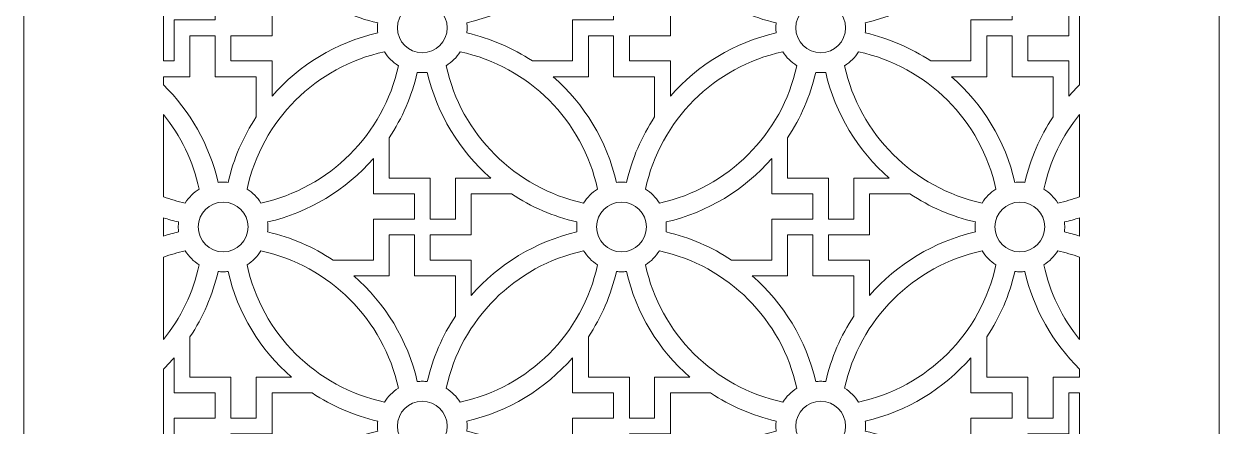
# Model space of a CAD drawing. Header units: centimetres. Extents: x -9.1 to 7, y -12.9 to 14.2.
# Drawn here: x -0.35 to 7.04, y -6.76 to -4.28 of the extents above; entities that cross this region are included whole.
import ezdxf

# ---------------------------------------------------------------- set-up
doc = ezdxf.new("R2010")
doc.units = ezdxf.units.CM
doc.header["$MEASUREMENT"] = 0
doc.layers.add('layer 1', color=7, linetype='Continuous')

msp = doc.modelspace()

# ---------------------------------------------------------------- linework, layer by layer
at = {"layer": 'layer 1', "color": 242, "lineweight": 9}
for points, knots in [([(7.04084, 14.17218), (4.57774, 14.17218), (2.11464, 14.17218), (-0.34845, 14.17218), (-0.34845, 14.17218), (-0.34845, 5.93996), (-0.34845, -2.29226), (-0.34845, -10.52447), (-0.34845, -10.52447), (-0.34844, -10.52447), (-0.34841, -10.52447), (-0.3484, -10.52447), (-0.3484, -10.52447), (-0.3484, -11.32362), (-0.3484, -12.12276), (-0.3484, -12.9219), (-0.3484, -12.9219), (-0.06103, -12.9219), (0.22633, -12.9219), (0.51369, -12.9219), (0.51369, -12.9219), (0.51369, -12.79874), (0.51369, -12.67559), (0.51369, -12.55244), (0.51369, -12.55244), (0.81766, -12.55244), (1.12162, -12.55244), (1.42559, -12.55244), (1.42559, -12.55244), (1.42559, -12.31178), (1.42559, -12.07112), (1.42559, -11.83046), (1.42559, -11.83046), (1.54856, -11.82801), (1.67153, -11.82557), (1.79451, -11.8231), (1.79451, -11.8231), (1.81634, -11.88537), (1.84496, -11.93938), (1.89247, -11.98704), (1.89247, -11.98704), (1.939, -12.03371), (1.98709, -12.06255), (2.04355, -12.07569), (2.04355, -12.07569), (2.11829, -12.09307), (2.19722, -12.0855), (2.25723, -12.03316), (2.25723, -12.03316), (2.31529, -11.9825), (2.34879, -11.90135), (2.36082, -11.82395), (2.36082, -11.82395), (2.39517, -11.82742), (2.4244, -11.82662), (2.45196, -11.82267), (2.45196, -11.82267), (2.58949, -11.80299), (2.65444, -11.71597), (2.66605, -11.58474), (2.66605, -11.58474), (2.6689, -11.5526), (2.66664, -11.52084), (2.65642, -11.4929), (2.65642, -11.4929), (2.65858, -11.49344), (2.66074, -11.49398), (2.6629, -11.49452), (2.6629, -11.49452), (2.71143, -11.5113), (2.75997, -11.52808), (2.80849, -11.54486), (2.80849, -11.54486), (2.83761, -11.84222), (3.06724, -12.07376), (3.34622, -12.07376), (3.34622, -12.07376), (3.6252, -12.07376), (3.85484, -11.84222), (3.88395, -11.54486), (3.88395, -11.54486), (3.93248, -11.52808), (3.98101, -11.5113), (4.02954, -11.49452), (4.02954, -11.49452), (4.0317, -11.49398), (4.03386, -11.49344), (4.03603, -11.4929), (4.03603, -11.4929), (4.02581, -11.52084), (4.02354, -11.5526), (4.0264, -11.58474), (4.0264, -11.58474), (4.038, -11.71597), (4.10296, -11.80299), (4.24048, -11.82267), (4.24048, -11.82267), (4.26804, -11.82662), (4.29727, -11.82742), (4.33162, -11.82395), (4.33162, -11.82395), (4.34365, -11.90135), (4.37715, -11.9825), (4.43522, -12.03316), (4.43522, -12.03316), (4.49523, -12.0855), (4.57414, -12.09307), (4.64889, -12.07569), (4.64889, -12.07569), (4.70537, -12.06255), (4.75344, -12.03371), (4.79996, -11.98704), (4.79996, -11.98704), (4.84749, -11.93938), (4.8761, -11.88537), (4.89794, -11.8231), (4.89794, -11.8231), (5.02091, -11.82557), (5.14388, -11.82801), (5.26686, -11.83046), (5.26686, -11.83046), (5.26686, -12.07112), (5.26686, -12.31178), (5.26686, -12.55244), (5.26686, -12.55244), (5.57082, -12.55244), (5.87478, -12.55244), (6.17876, -12.55244), (6.17876, -12.55244), (6.17876, -12.67559), (6.17876, -12.79874), (6.17876, -12.9219), (6.17876, -12.9219), (6.46612, -12.9219), (6.75348, -12.9219), (7.04084, -12.9219), (7.04084, -12.9219), (7.04084, -12.12276), (7.04084, -11.32362), (7.04084, -10.52447), (7.04084, -10.52447), (7.04084, -2.29226), (7.04084, 5.93996), (7.04084, 14.17218)], [0, 0, 0, 0, 0.027027, 0.027027, 0.027027, 0.027027, 0.0540541, 0.0540541, 0.0540541, 0.0540541, 0.0810811, 0.0810811, 0.0810811, 0.0810811, 0.1081081, 0.1081081, 0.1081081, 0.1081081, 0.1351351, 0.1351351, 0.1351351, 0.1351351, 0.1621622, 0.1621622, 0.1621622, 0.1621622, 0.1891892, 0.1891892, 0.1891892, 0.1891892, 0.2162162, 0.2162162, 0.2162162, 0.2162162, 0.2432432, 0.2432432, 0.2432432, 0.2432432, 0.2702703, 0.2702703, 0.2702703, 0.2702703, 0.2972973, 0.2972973, 0.2972973, 0.2972973, 0.3243243, 0.3243243, 0.3243243, 0.3243243, 0.3513514, 0.3513514, 0.3513514, 0.3513514, 0.3783784, 0.3783784, 0.3783784, 0.3783784, 0.4054054, 0.4054054, 0.4054054, 0.4054054, 0.4324324, 0.4324324, 0.4324324, 0.4324324, 0.4594595, 0.4594595, 0.4594595, 0.4594595, 0.4864865, 0.4864865, 0.4864865, 0.4864865, 0.5135135, 0.5135135, 0.5135135, 0.5135135, 0.5405405, 0.5405405, 0.5405405, 0.5405405, 0.5675676, 0.5675676, 0.5675676, 0.5675676, 0.5945946, 0.5945946, 0.5945946, 0.5945946, 0.6216216, 0.6216216, 0.6216216, 0.6216216, 0.6486486, 0.6486486, 0.6486486, 0.6486486, 0.6756757, 0.6756757, 0.6756757, 0.6756757, 0.7027027, 0.7027027, 0.7027027, 0.7027027, 0.7297297, 0.7297297, 0.7297297, 0.7297297, 0.7567568, 0.7567568, 0.7567568, 0.7567568, 0.7837838, 0.7837838, 0.7837838, 0.7837838, 0.8108108, 0.8108108, 0.8108108, 0.8108108, 0.8378378, 0.8378378, 0.8378378, 0.8378378, 0.8648649, 0.8648649, 0.8648649, 0.8648649, 0.8918919, 0.8918919, 0.8918919, 0.8918919, 0.9189189, 0.9189189, 0.9189189, 0.9189189, 0.9459459, 0.9459459, 0.9459459, 0.9459459, 1, 1, 1, 1]), ([(0.51363, -3.94881), (0.51363, -4.13457), (0.51363, -4.32033), (0.51363, -4.50608), (0.51363, -4.50608), (0.5359, -4.50608), (0.55817, -4.50608), (0.58043, -4.50608), (0.58043, -4.50608), (0.58043, -4.42147), (0.58043, -4.33686), (0.58043, -4.25224), (0.58043, -4.25224), (0.66505, -4.25224), (0.74966, -4.25224), (0.83428, -4.25224), (0.83428, -4.25224), (0.83428, -4.20017), (0.83428, -4.1481), (0.83428, -4.09603), (0.83428, -4.09603), (0.74966, -4.09603), (0.66505, -4.09603), (0.58043, -4.09603), (0.58043, -4.09603), (0.58043, -4.02333), (0.58043, -3.95064), (0.58043, -3.87794), (0.58043, -3.87794), (0.5591, -3.90242), (0.53682, -3.92607), (0.51363, -3.94881)], [0, 0, 0, 0, 0.1111111, 0.1111111, 0.1111111, 0.1111111, 0.2222222, 0.2222222, 0.2222222, 0.2222222, 0.3333333, 0.3333333, 0.3333333, 0.3333333, 0.4444444, 0.4444444, 0.4444444, 0.4444444, 0.5555556, 0.5555556, 0.5555556, 0.5555556, 0.6666667, 0.6666667, 0.6666667, 0.6666667, 0.7777778, 0.7777778, 0.7777778, 0.7777778, 1, 1, 1, 1]), ([(2.39174, -4.30105), (2.39174, -4.29057), (2.39114, -4.28023), (2.39, -4.27006), (2.39, -4.27006), (2.64815, -4.21107), (2.87542, -4.07094), (3.04354, -3.87794), (3.04354, -3.87794), (3.04354, -3.95064), (3.04354, -4.02333), (3.04354, -4.09603), (3.04354, -4.09603), (3.12814, -4.09603), (3.21277, -4.09603), (3.29737, -4.09603), (3.29737, -4.09603), (3.29737, -4.1481), (3.29737, -4.20017), (3.29737, -4.25224), (3.29737, -4.25224), (3.21277, -4.25224), (3.12814, -4.25224), (3.04354, -4.25224), (3.04354, -4.25224), (3.04354, -4.33686), (3.04354, -4.42147), (3.04354, -4.50608), (3.04354, -4.50608), (2.96069, -4.50608), (2.87783, -4.50608), (2.79497, -4.50608), (2.79497, -4.50608), (2.67341, -4.42535), (2.5367, -4.36558), (2.39, -4.33206), (2.39, -4.33206), (2.39114, -4.32188), (2.39174, -4.31153), (2.39174, -4.30105)], [0, 0, 0, 0, 0.0909091, 0.0909091, 0.0909091, 0.0909091, 0.1818182, 0.1818182, 0.1818182, 0.1818182, 0.2727273, 0.2727273, 0.2727273, 0.2727273, 0.3636364, 0.3636364, 0.3636364, 0.3636364, 0.4545455, 0.4545455, 0.4545455, 0.4545455, 0.5454545, 0.5454545, 0.5454545, 0.5454545, 0.6363636, 0.6363636, 0.6363636, 0.6363636, 0.7272727, 0.7272727, 0.7272727, 0.7272727, 0.8181818, 0.8181818, 0.8181818, 0.8181818, 1, 1, 1, 1]), ([(4.85484, -4.30105), (4.85484, -4.29057), (4.85423, -4.28023), (4.85311, -4.27006), (4.85311, -4.27006), (5.11125, -4.21107), (5.33853, -4.07094), (5.50663, -3.87794), (5.50663, -3.87794), (5.50663, -3.95064), (5.50663, -4.02333), (5.50663, -4.09603), (5.50663, -4.09603), (5.59125, -4.09603), (5.67586, -4.09603), (5.76048, -4.09603), (5.76048, -4.09603), (5.76048, -4.1481), (5.76048, -4.20017), (5.76048, -4.25224), (5.76048, -4.25224), (5.67586, -4.25224), (5.59125, -4.25224), (5.50663, -4.25224), (5.50663, -4.25224), (5.50663, -4.33686), (5.50663, -4.42147), (5.50663, -4.50608), (5.50663, -4.50608), (5.42378, -4.50608), (5.34092, -4.50608), (5.25806, -4.50608), (5.25806, -4.50608), (5.1365, -4.42535), (4.9998, -4.36558), (4.85311, -4.33206), (4.85311, -4.33206), (4.85423, -4.32188), (4.85484, -4.31153), (4.85484, -4.30105)], [0, 0, 0, 0, 0.0909091, 0.0909091, 0.0909091, 0.0909091, 0.1818182, 0.1818182, 0.1818182, 0.1818182, 0.2727273, 0.2727273, 0.2727273, 0.2727273, 0.3636364, 0.3636364, 0.3636364, 0.3636364, 0.4545455, 0.4545455, 0.4545455, 0.4545455, 0.5454545, 0.5454545, 0.5454545, 0.5454545, 0.6363636, 0.6363636, 0.6363636, 0.6363636, 0.7272727, 0.7272727, 0.7272727, 0.7272727, 0.8181818, 0.8181818, 0.8181818, 0.8181818, 1, 1, 1, 1]), ([(1.43432, -4.09603), (1.35147, -4.09603), (1.26861, -4.09603), (1.18575, -4.09603), (1.18575, -4.09603), (1.18575, -4.18065), (1.18575, -4.26526), (1.18575, -4.34988), (1.18575, -4.34988), (1.10113, -4.34988), (1.01652, -4.34988), (0.9319, -4.34988), (0.9319, -4.34988), (0.9319, -4.40195), (0.9319, -4.45402), (0.9319, -4.50608), (0.9319, -4.50608), (0.98397, -4.50608), (1.03605, -4.50608), (1.08812, -4.50608), (1.08812, -4.50608), (1.08812, -4.50608), (1.08812, -4.50608), (1.08812, -4.50608), (1.08812, -4.50608), (1.12067, -4.50608), (1.15321, -4.50608), (1.18576, -4.50608), (1.18576, -4.50608), (1.18576, -4.57878), (1.18576, -4.65148), (1.18576, -4.72419), (1.18576, -4.72419), (1.35386, -4.53117), (1.58113, -4.39105), (1.83929, -4.33206), (1.83929, -4.33206), (1.83815, -4.32188), (1.83755, -4.31153), (1.83755, -4.30105), (1.83755, -4.30105), (1.83755, -4.29057), (1.83815, -4.28023), (1.83929, -4.27006), (1.83929, -4.27006), (1.69258, -4.23654), (1.55589, -4.17677), (1.43432, -4.09603)], [0, 0, 0, 0, 0.0769231, 0.0769231, 0.0769231, 0.0769231, 0.1538462, 0.1538462, 0.1538462, 0.1538462, 0.2307692, 0.2307692, 0.2307692, 0.2307692, 0.3076923, 0.3076923, 0.3076923, 0.3076923, 0.3846154, 0.3846154, 0.3846154, 0.3846154, 0.4615385, 0.4615385, 0.4615385, 0.4615385, 0.5384615, 0.5384615, 0.5384615, 0.5384615, 0.6153846, 0.6153846, 0.6153846, 0.6153846, 0.6923077, 0.6923077, 0.6923077, 0.6923077, 0.7692308, 0.7692308, 0.7692308, 0.7692308, 0.8461538, 0.8461538, 0.8461538, 0.8461538, 1, 1, 1, 1]), ([(3.89741, -4.09603), (3.81456, -4.09603), (3.7317, -4.09603), (3.64884, -4.09603), (3.64884, -4.09603), (3.64884, -4.18065), (3.64884, -4.26526), (3.64885, -4.34988), (3.64885, -4.34988), (3.56424, -4.34988), (3.47962, -4.34988), (3.39501, -4.34988), (3.39501, -4.34988), (3.39501, -4.40195), (3.39501, -4.45402), (3.39501, -4.50608), (3.39501, -4.50608), (3.44708, -4.50608), (3.49915, -4.50608), (3.55123, -4.50608), (3.55123, -4.50608), (3.55123, -4.50608), (3.55123, -4.50608), (3.55123, -4.50608), (3.55123, -4.50608), (3.58376, -4.50608), (3.61631, -4.50608), (3.64885, -4.50608), (3.64885, -4.50608), (3.64885, -4.57878), (3.64885, -4.65148), (3.64885, -4.72419), (3.64885, -4.72419), (3.81696, -4.53117), (4.04423, -4.39105), (4.30238, -4.33206), (4.30238, -4.33206), (4.30124, -4.32188), (4.30064, -4.31153), (4.30064, -4.30105), (4.30064, -4.30105), (4.30064, -4.29057), (4.30124, -4.28023), (4.30238, -4.27006), (4.30238, -4.27006), (4.15568, -4.23654), (4.01898, -4.17677), (3.89741, -4.09603)], [0, 0, 0, 0, 0.0769231, 0.0769231, 0.0769231, 0.0769231, 0.1538462, 0.1538462, 0.1538462, 0.1538462, 0.2307692, 0.2307692, 0.2307692, 0.2307692, 0.3076923, 0.3076923, 0.3076923, 0.3076923, 0.3846154, 0.3846154, 0.3846154, 0.3846154, 0.4615385, 0.4615385, 0.4615385, 0.4615385, 0.5384615, 0.5384615, 0.5384615, 0.5384615, 0.6153846, 0.6153846, 0.6153846, 0.6153846, 0.6923077, 0.6923077, 0.6923077, 0.6923077, 0.7692308, 0.7692308, 0.7692308, 0.7692308, 0.8461538, 0.8461538, 0.8461538, 0.8461538, 1, 1, 1, 1]), ([(6.17876, -4.65332), (6.17876, -4.46755), (6.17876, -4.28179), (6.17876, -4.09603), (6.17876, -4.09603), (6.15649, -4.09603), (6.13421, -4.09603), (6.11195, -4.09603), (6.11195, -4.09603), (6.11195, -4.18065), (6.11195, -4.26526), (6.11195, -4.34988), (6.11195, -4.34988), (6.02733, -4.34988), (5.94272, -4.34988), (5.8581, -4.34988), (5.8581, -4.34988), (5.8581, -4.40195), (5.8581, -4.45402), (5.8581, -4.50608), (5.8581, -4.50608), (5.91018, -4.50608), (5.96224, -4.50608), (6.01432, -4.50608), (6.01432, -4.50608), (6.01432, -4.50608), (6.01432, -4.50608), (6.01432, -4.50608), (6.01432, -4.50608), (6.04687, -4.50608), (6.0794, -4.50608), (6.11195, -4.50608), (6.11195, -4.50608), (6.11195, -4.57878), (6.11195, -4.65148), (6.11195, -4.72419), (6.11195, -4.72419), (6.13329, -4.6997), (6.15558, -4.67605), (6.17876, -4.65332)], [0, 0, 0, 0, 0.0909091, 0.0909091, 0.0909091, 0.0909091, 0.1818182, 0.1818182, 0.1818182, 0.1818182, 0.2727273, 0.2727273, 0.2727273, 0.2727273, 0.3636364, 0.3636364, 0.3636364, 0.3636364, 0.4545455, 0.4545455, 0.4545455, 0.4545455, 0.5454545, 0.5454545, 0.5454545, 0.5454545, 0.6363636, 0.6363636, 0.6363636, 0.6363636, 0.7272727, 0.7272727, 0.7272727, 0.7272727, 0.8181818, 0.8181818, 0.8181818, 0.8181818, 1, 1, 1, 1]), ([(1.9607, -4.30105), (1.9607, -4.21605), (2.02964, -4.14711), (2.11464, -4.14711), (2.11464, -4.14711), (2.19965, -4.14711), (2.2686, -4.21605), (2.2686, -4.30105), (2.2686, -4.30105), (2.2686, -4.38606), (2.19965, -4.45501), (2.11464, -4.45501), (2.11464, -4.45501), (2.02964, -4.45501), (1.9607, -4.38606), (1.9607, -4.30105)], [0, 0, 0, 0, 0.2, 0.2, 0.2, 0.2, 0.4, 0.4, 0.4, 0.4, 0.6, 0.6, 0.6, 0.6, 1, 1, 1, 1]), ([(4.4238, -4.30105), (4.4238, -4.21605), (4.49273, -4.14711), (4.57774, -4.14711), (4.57774, -4.14711), (4.66274, -4.14711), (4.73169, -4.21605), (4.73169, -4.30105), (4.73169, -4.30105), (4.73169, -4.38606), (4.66274, -4.45501), (4.57774, -4.45501), (4.57774, -4.45501), (4.49273, -4.45501), (4.4238, -4.38606), (4.4238, -4.30105)], [0, 0, 0, 0, 0.2, 0.2, 0.2, 0.2, 0.4, 0.4, 0.4, 0.4, 0.6, 0.6, 0.6, 0.6, 1, 1, 1, 1]), ([(0.51363, -4.60372), (0.51363, -4.62025), (0.51363, -4.63678), (0.51363, -4.65331), (0.51363, -4.65331), (0.67891, -4.81538), (0.7987, -5.02367), (0.85208, -5.25725), (0.85208, -5.25725), (0.86225, -5.25611), (0.87261, -5.25551), (0.88309, -5.25551), (0.88309, -5.25551), (0.89358, -5.25551), (0.90393, -5.25611), (0.91411, -5.25725), (0.91411, -5.25725), (0.94763, -5.11055), (1.00739, -4.97386), (1.08812, -4.8523), (1.08812, -4.8523), (1.08812, -4.76943), (1.08812, -4.68657), (1.08812, -4.60371), (1.08812, -4.60371), (1.00351, -4.60371), (0.91889, -4.60371), (0.83428, -4.60371), (0.83428, -4.60371), (0.83428, -4.5191), (0.83428, -4.43449), (0.83428, -4.34988), (0.83428, -4.34988), (0.78221, -4.34988), (0.73014, -4.34988), (0.67807, -4.34988), (0.67807, -4.34988), (0.67807, -4.43449), (0.67807, -4.5191), (0.67807, -4.60372), (0.67807, -4.60372), (0.62326, -4.60372), (0.56844, -4.60372), (0.51363, -4.60372)], [0, 0, 0, 0, 0.0833333, 0.0833333, 0.0833333, 0.0833333, 0.1666667, 0.1666667, 0.1666667, 0.1666667, 0.25, 0.25, 0.25, 0.25, 0.3333333, 0.3333333, 0.3333333, 0.3333333, 0.4166667, 0.4166667, 0.4166667, 0.4166667, 0.5, 0.5, 0.5, 0.5, 0.5833333, 0.5833333, 0.5833333, 0.5833333, 0.6666667, 0.6666667, 0.6666667, 0.6666667, 0.75, 0.75, 0.75, 0.75, 0.8333333, 0.8333333, 0.8333333, 0.8333333, 1, 1, 1, 1]), ([(3.55123, -4.8523), (3.55123, -4.76943), (3.55123, -4.68657), (3.55123, -4.60371), (3.55123, -4.60371), (3.4666, -4.60371), (3.382, -4.60371), (3.29737, -4.60371), (3.29737, -4.60371), (3.29737, -4.5191), (3.29737, -4.43449), (3.29737, -4.34988), (3.29737, -4.34988), (3.2453, -4.34988), (3.19325, -4.34988), (3.14117, -4.34988), (3.14117, -4.34988), (3.14117, -4.43449), (3.14117, -4.5191), (3.14117, -4.60372), (3.14117, -4.60372), (3.06847, -4.60372), (2.99577, -4.60372), (2.92307, -4.60372), (2.92307, -4.60372), (3.11607, -4.77183), (3.25618, -4.9991), (3.31518, -5.25725), (3.31518, -5.25725), (3.32536, -5.25611), (3.3357, -5.25551), (3.3462, -5.25551), (3.3462, -5.25551), (3.35668, -5.25551), (3.36702, -5.25611), (3.37722, -5.25725), (3.37722, -5.25725), (3.41074, -5.11055), (3.4705, -4.97386), (3.55123, -4.8523)], [0, 0, 0, 0, 0.0909091, 0.0909091, 0.0909091, 0.0909091, 0.1818182, 0.1818182, 0.1818182, 0.1818182, 0.2727273, 0.2727273, 0.2727273, 0.2727273, 0.3636364, 0.3636364, 0.3636364, 0.3636364, 0.4545455, 0.4545455, 0.4545455, 0.4545455, 0.5454545, 0.5454545, 0.5454545, 0.5454545, 0.6363636, 0.6363636, 0.6363636, 0.6363636, 0.7272727, 0.7272727, 0.7272727, 0.7272727, 0.8181818, 0.8181818, 0.8181818, 0.8181818, 1, 1, 1, 1]), ([(6.01432, -4.8523), (6.01432, -4.76943), (6.01432, -4.68657), (6.01432, -4.60371), (6.01432, -4.60371), (5.92971, -4.60371), (5.84509, -4.60371), (5.76048, -4.60371), (5.76048, -4.60371), (5.76048, -4.5191), (5.76048, -4.43449), (5.76048, -4.34988), (5.76048, -4.34988), (5.70841, -4.34988), (5.65634, -4.34988), (5.60426, -4.34988), (5.60426, -4.34988), (5.60426, -4.43449), (5.60426, -4.5191), (5.60426, -4.60372), (5.60426, -4.60372), (5.53158, -4.60372), (5.45887, -4.60372), (5.38617, -4.60372), (5.38617, -4.60372), (5.57916, -4.77183), (5.71928, -4.9991), (5.77827, -5.25725), (5.77827, -5.25725), (5.78847, -5.25611), (5.7988, -5.25551), (5.80929, -5.25551), (5.80929, -5.25551), (5.81977, -5.25551), (5.83013, -5.25611), (5.84031, -5.25725), (5.84031, -5.25725), (5.87383, -5.11055), (5.93359, -4.97386), (6.01432, -4.8523)], [0, 0, 0, 0, 0.0909091, 0.0909091, 0.0909091, 0.0909091, 0.1818182, 0.1818182, 0.1818182, 0.1818182, 0.2727273, 0.2727273, 0.2727273, 0.2727273, 0.3636364, 0.3636364, 0.3636364, 0.3636364, 0.4545455, 0.4545455, 0.4545455, 0.4545455, 0.5454545, 0.5454545, 0.5454545, 0.5454545, 0.6363636, 0.6363636, 0.6363636, 0.6363636, 0.7272727, 0.7272727, 0.7272727, 0.7272727, 0.8181818, 0.8181818, 0.8181818, 0.8181818, 1, 1, 1, 1]), ([(1.88043, -4.44916), (1.90241, -4.48383), (1.93188, -4.51331), (1.96656, -4.53529), (1.96656, -4.53529), (1.87529, -4.95933), (1.54136, -5.29324), (1.11731, -5.3845), (1.11731, -5.3845), (1.09533, -5.34984), (1.06588, -5.32037), (1.03121, -5.2984), (1.03121, -5.2984), (1.12247, -4.87435), (1.45638, -4.54043), (1.88043, -4.44916)], [0, 0, 0, 0, 0.2, 0.2, 0.2, 0.2, 0.4, 0.4, 0.4, 0.4, 0.6, 0.6, 0.6, 0.6, 1, 1, 1, 1]), ([(2.34885, -4.44916), (2.32688, -4.48383), (2.29741, -4.51331), (2.26272, -4.53529), (2.26272, -4.53529), (2.354, -4.95933), (2.68792, -5.29324), (3.11198, -5.3845), (3.11198, -5.3845), (3.13395, -5.34984), (3.16341, -5.32037), (3.19808, -5.2984), (3.19808, -5.2984), (3.10682, -4.87435), (2.7729, -4.54043), (2.34885, -4.44916)], [0, 0, 0, 0, 0.2, 0.2, 0.2, 0.2, 0.4, 0.4, 0.4, 0.4, 0.6, 0.6, 0.6, 0.6, 1, 1, 1, 1]), ([(4.34353, -4.44916), (4.36551, -4.48383), (4.39497, -4.51331), (4.42966, -4.53529), (4.42966, -4.53529), (4.33838, -4.95933), (4.00447, -5.29324), (3.58041, -5.3845), (3.58041, -5.3845), (3.55843, -5.34984), (3.52898, -5.32037), (3.4943, -5.2984), (3.4943, -5.2984), (3.58558, -4.87435), (3.91948, -4.54043), (4.34353, -4.44916)], [0, 0, 0, 0, 0.2, 0.2, 0.2, 0.2, 0.4, 0.4, 0.4, 0.4, 0.6, 0.6, 0.6, 0.6, 1, 1, 1, 1]), ([(4.81196, -4.44916), (4.78998, -4.48383), (4.76052, -4.51331), (4.72583, -4.53529), (4.72583, -4.53529), (4.81711, -4.95933), (5.15102, -5.29324), (5.57508, -5.3845), (5.57508, -5.3845), (5.59705, -5.34984), (5.62651, -5.32037), (5.66119, -5.2984), (5.66119, -5.2984), (5.56991, -4.87435), (5.236, -4.54043), (4.81196, -4.44916)], [0, 0, 0, 0, 0.2, 0.2, 0.2, 0.2, 0.4, 0.4, 0.4, 0.4, 0.6, 0.6, 0.6, 0.6, 1, 1, 1, 1]), ([(2.11464, -4.57815), (2.10416, -4.57815), (2.09383, -4.57755), (2.08365, -4.57642), (2.08365, -4.57642), (2.05013, -4.72313), (1.99036, -4.85983), (1.90961, -4.9814), (1.90961, -4.9814), (1.90961, -5.06425), (1.90961, -5.1471), (1.90961, -5.22996), (1.90961, -5.22996), (1.99423, -5.22996), (2.07884, -5.22995), (2.16346, -5.22995), (2.16346, -5.22995), (2.16346, -5.31456), (2.16346, -5.39918), (2.16346, -5.48379), (2.16346, -5.48379), (2.21553, -5.48379), (2.26761, -5.48379), (2.31966, -5.48379), (2.31966, -5.48379), (2.31966, -5.43173), (2.31966, -5.37966), (2.31966, -5.32758), (2.31966, -5.32758), (2.31966, -5.32758), (2.31966, -5.32758), (2.31966, -5.32758), (2.31966, -5.32758), (2.31966, -5.29504), (2.31966, -5.2625), (2.31966, -5.22995), (2.31966, -5.22995), (2.39236, -5.22995), (2.46506, -5.22995), (2.53775, -5.22995), (2.53775, -5.22995), (2.34475, -5.06183), (2.20463, -4.83456), (2.14564, -4.57642), (2.14564, -4.57642), (2.13546, -4.57755), (2.12511, -4.57815), (2.11464, -4.57815)], [0, 0, 0, 0, 0.0769231, 0.0769231, 0.0769231, 0.0769231, 0.1538462, 0.1538462, 0.1538462, 0.1538462, 0.2307692, 0.2307692, 0.2307692, 0.2307692, 0.3076923, 0.3076923, 0.3076923, 0.3076923, 0.3846154, 0.3846154, 0.3846154, 0.3846154, 0.4615385, 0.4615385, 0.4615385, 0.4615385, 0.5384615, 0.5384615, 0.5384615, 0.5384615, 0.6153846, 0.6153846, 0.6153846, 0.6153846, 0.6923077, 0.6923077, 0.6923077, 0.6923077, 0.7692308, 0.7692308, 0.7692308, 0.7692308, 0.8461538, 0.8461538, 0.8461538, 0.8461538, 1, 1, 1, 1]), ([(4.57774, -4.57815), (4.58822, -4.57815), (4.59855, -4.57755), (4.60873, -4.57642), (4.60873, -4.57642), (4.66772, -4.83456), (4.80784, -5.06183), (5.00085, -5.22995), (5.00085, -5.22995), (4.92816, -5.22995), (4.85546, -5.22995), (4.78277, -5.22995), (4.78277, -5.22995), (4.78277, -5.2625), (4.78277, -5.29504), (4.78277, -5.32758), (4.78277, -5.32758), (4.78277, -5.32758), (4.78277, -5.32758), (4.78277, -5.32758), (4.78277, -5.32758), (4.78277, -5.37966), (4.78277, -5.43173), (4.78277, -5.48379), (4.78277, -5.48379), (4.7307, -5.48379), (4.67863, -5.48379), (4.62655, -5.48379), (4.62655, -5.48379), (4.62655, -5.39918), (4.62655, -5.31456), (4.62655, -5.22995), (4.62655, -5.22995), (4.54195, -5.22995), (4.45733, -5.22996), (4.37272, -5.22996), (4.37272, -5.22996), (4.37272, -5.1471), (4.37272, -5.06425), (4.37272, -4.9814), (4.37272, -4.9814), (4.45346, -4.85983), (4.51322, -4.72313), (4.54676, -4.57642), (4.54676, -4.57642), (4.55692, -4.57755), (4.56726, -4.57815), (4.57774, -4.57815)], [0, 0, 0, 0, 0.0769231, 0.0769231, 0.0769231, 0.0769231, 0.1538462, 0.1538462, 0.1538462, 0.1538462, 0.2307692, 0.2307692, 0.2307692, 0.2307692, 0.3076923, 0.3076923, 0.3076923, 0.3076923, 0.3846154, 0.3846154, 0.3846154, 0.3846154, 0.4615385, 0.4615385, 0.4615385, 0.4615385, 0.5384615, 0.5384615, 0.5384615, 0.5384615, 0.6153846, 0.6153846, 0.6153846, 0.6153846, 0.6923077, 0.6923077, 0.6923077, 0.6923077, 0.7692308, 0.7692308, 0.7692308, 0.7692308, 0.8461538, 0.8461538, 0.8461538, 0.8461538, 1, 1, 1, 1]), ([(0.51363, -4.83618), (0.51363, -5.00618), (0.51363, -5.17619), (0.51363, -5.3462), (0.51363, -5.3462), (0.5575, -5.36172), (0.60266, -5.37456), (0.64888, -5.3845), (0.64888, -5.3845), (0.67085, -5.34984), (0.70031, -5.32037), (0.73499, -5.2984), (0.73499, -5.2984), (0.69788, -5.12601), (0.62068, -4.96853), (0.51363, -4.83618)], [0, 0, 0, 0, 0.2, 0.2, 0.2, 0.2, 0.4, 0.4, 0.4, 0.4, 0.6, 0.6, 0.6, 0.6, 1, 1, 1, 1]), ([(6.17876, -5.3462), (6.17876, -5.1762), (6.17876, -5.00618), (6.17876, -4.83618), (6.17876, -4.83618), (6.0717, -4.96853), (5.9945, -5.12603), (5.95739, -5.2984), (5.95739, -5.2984), (5.99207, -5.32037), (6.02153, -5.34984), (6.04351, -5.3845), (6.04351, -5.3845), (6.08972, -5.37456), (6.13488, -5.36172), (6.17876, -5.3462)], [0, 0, 0, 0, 0.2, 0.2, 0.2, 0.2, 0.4, 0.4, 0.4, 0.4, 0.6, 0.6, 0.6, 0.6, 1, 1, 1, 1]), ([(1.81199, -5.10951), (1.81199, -5.1822), (1.81199, -5.25489), (1.81199, -5.32758), (1.81199, -5.32758), (1.8966, -5.32758), (1.98122, -5.32758), (2.06583, -5.32758), (2.06583, -5.32758), (2.06583, -5.37966), (2.06583, -5.43173), (2.06583, -5.48379), (2.06583, -5.48379), (1.98122, -5.48379), (1.8966, -5.48379), (1.81199, -5.48379), (1.81199, -5.48379), (1.81199, -5.56841), (1.81199, -5.65302), (1.81199, -5.73764), (1.81199, -5.73764), (1.72914, -5.73764), (1.64629, -5.73764), (1.56344, -5.73764), (1.56344, -5.73764), (1.44187, -5.65689), (1.30516, -5.59714), (1.15846, -5.56361), (1.15846, -5.56361), (1.15959, -5.55343), (1.16019, -5.54309), (1.16019, -5.53261), (1.16019, -5.53261), (1.16019, -5.52213), (1.15959, -5.51178), (1.15846, -5.5016), (1.15846, -5.5016), (1.4166, -5.44261), (1.64387, -5.30251), (1.81199, -5.10951)], [0, 0, 0, 0, 0.0909091, 0.0909091, 0.0909091, 0.0909091, 0.1818182, 0.1818182, 0.1818182, 0.1818182, 0.2727273, 0.2727273, 0.2727273, 0.2727273, 0.3636364, 0.3636364, 0.3636364, 0.3636364, 0.4545455, 0.4545455, 0.4545455, 0.4545455, 0.5454545, 0.5454545, 0.5454545, 0.5454545, 0.6363636, 0.6363636, 0.6363636, 0.6363636, 0.7272727, 0.7272727, 0.7272727, 0.7272727, 0.8181818, 0.8181818, 0.8181818, 0.8181818, 1, 1, 1, 1]), ([(4.02653, -5.73764), (4.10938, -5.73764), (4.19223, -5.73764), (4.27508, -5.73764), (4.27508, -5.73764), (4.27508, -5.65302), (4.27508, -5.56841), (4.27508, -5.48379), (4.27508, -5.48379), (4.3597, -5.48379), (4.44431, -5.48379), (4.52892, -5.48379), (4.52892, -5.48379), (4.52892, -5.43173), (4.52892, -5.37966), (4.52892, -5.32758), (4.52892, -5.32758), (4.44431, -5.32758), (4.3597, -5.32758), (4.27508, -5.32758), (4.27508, -5.32758), (4.27508, -5.25489), (4.27508, -5.1822), (4.27508, -5.10951), (4.27508, -5.10951), (4.10698, -5.30251), (3.87971, -5.44261), (3.62155, -5.5016), (3.62155, -5.5016), (3.62269, -5.51178), (3.6233, -5.52213), (3.6233, -5.53261), (3.6233, -5.53261), (3.6233, -5.54309), (3.62269, -5.55343), (3.62155, -5.56361), (3.62155, -5.56361), (3.76826, -5.59714), (3.90496, -5.65689), (4.02653, -5.73764)], [0, 0, 0, 0, 0.0909091, 0.0909091, 0.0909091, 0.0909091, 0.1818182, 0.1818182, 0.1818182, 0.1818182, 0.2727273, 0.2727273, 0.2727273, 0.2727273, 0.3636364, 0.3636364, 0.3636364, 0.3636364, 0.4545455, 0.4545455, 0.4545455, 0.4545455, 0.5454545, 0.5454545, 0.5454545, 0.5454545, 0.6363636, 0.6363636, 0.6363636, 0.6363636, 0.7272727, 0.7272727, 0.7272727, 0.7272727, 0.8181818, 0.8181818, 0.8181818, 0.8181818, 1, 1, 1, 1]), ([(0.88309, -5.37867), (0.96811, -5.37867), (1.03703, -5.4476), (1.03703, -5.53261), (1.03703, -5.53261), (1.03703, -5.61761), (0.96811, -5.68655), (0.88309, -5.68655), (0.88309, -5.68655), (0.79809, -5.68655), (0.72915, -5.61761), (0.72915, -5.53261), (0.72915, -5.53261), (0.72915, -5.4476), (0.79809, -5.37867), (0.88309, -5.37867)], [0, 0, 0, 0, 0.2, 0.2, 0.2, 0.2, 0.4, 0.4, 0.4, 0.4, 0.6, 0.6, 0.6, 0.6, 1, 1, 1, 1]), ([(2.4173, -5.95571), (2.4173, -5.88301), (2.4173, -5.81032), (2.4173, -5.73763), (2.4173, -5.73763), (2.38477, -5.73763), (2.35221, -5.73763), (2.31966, -5.73763), (2.31966, -5.73763), (2.31966, -5.73763), (2.31966, -5.73763), (2.31966, -5.73764), (2.31966, -5.73764), (2.26761, -5.73764), (2.21553, -5.73764), (2.16346, -5.73763), (2.16346, -5.73763), (2.16346, -5.68556), (2.16346, -5.6335), (2.16346, -5.58143), (2.16346, -5.58143), (2.24807, -5.58143), (2.33269, -5.58143), (2.4173, -5.58143), (2.4173, -5.58143), (2.4173, -5.4968), (2.4173, -5.4122), (2.4173, -5.32758), (2.4173, -5.32758), (2.50015, -5.32758), (2.58301, -5.32758), (2.66586, -5.32758), (2.66586, -5.32758), (2.78743, -5.40832), (2.92412, -5.46808), (3.07083, -5.5016), (3.07083, -5.5016), (3.0697, -5.51178), (3.0691, -5.52213), (3.0691, -5.53261), (3.0691, -5.53261), (3.0691, -5.54309), (3.0697, -5.55343), (3.07083, -5.56361), (3.07083, -5.56361), (2.81269, -5.62261), (2.58542, -5.76272), (2.4173, -5.95571)], [0, 0, 0, 0, 0.0769231, 0.0769231, 0.0769231, 0.0769231, 0.1538462, 0.1538462, 0.1538462, 0.1538462, 0.2307692, 0.2307692, 0.2307692, 0.2307692, 0.3076923, 0.3076923, 0.3076923, 0.3076923, 0.3846154, 0.3846154, 0.3846154, 0.3846154, 0.4615385, 0.4615385, 0.4615385, 0.4615385, 0.5384615, 0.5384615, 0.5384615, 0.5384615, 0.6153846, 0.6153846, 0.6153846, 0.6153846, 0.6923077, 0.6923077, 0.6923077, 0.6923077, 0.7692308, 0.7692308, 0.7692308, 0.7692308, 0.8461538, 0.8461538, 0.8461538, 0.8461538, 1, 1, 1, 1]), ([(3.3462, -5.37867), (3.26118, -5.37867), (3.19226, -5.4476), (3.19226, -5.53261), (3.19226, -5.53261), (3.19226, -5.61761), (3.26118, -5.68655), (3.3462, -5.68655), (3.3462, -5.68655), (3.4312, -5.68655), (3.50014, -5.61761), (3.50014, -5.53261), (3.50014, -5.53261), (3.50014, -5.4476), (3.4312, -5.37867), (3.3462, -5.37867)], [0, 0, 0, 0, 0.2, 0.2, 0.2, 0.2, 0.4, 0.4, 0.4, 0.4, 0.6, 0.6, 0.6, 0.6, 1, 1, 1, 1]), ([(5.12895, -5.32758), (5.0461, -5.32758), (4.96324, -5.32758), (4.88039, -5.32758), (4.88039, -5.32758), (4.88039, -5.4122), (4.88039, -5.4968), (4.88039, -5.58143), (4.88039, -5.58143), (4.79578, -5.58143), (4.71116, -5.58143), (4.62655, -5.58143), (4.62655, -5.58143), (4.62655, -5.6335), (4.62655, -5.68556), (4.62655, -5.73763), (4.62655, -5.73763), (4.67863, -5.73764), (4.7307, -5.73764), (4.78277, -5.73764), (4.78277, -5.73764), (4.78277, -5.73763), (4.78277, -5.73763), (4.78277, -5.73763), (4.78277, -5.73763), (4.81531, -5.73763), (4.84786, -5.73763), (4.88041, -5.73763), (4.88041, -5.73763), (4.88041, -5.81032), (4.88041, -5.88301), (4.88041, -5.95571), (4.88041, -5.95571), (5.04851, -5.76272), (5.27578, -5.62261), (5.53393, -5.56361), (5.53393, -5.56361), (5.53279, -5.55343), (5.53219, -5.54309), (5.53219, -5.53261), (5.53219, -5.53261), (5.53219, -5.52213), (5.53279, -5.51178), (5.53393, -5.5016), (5.53393, -5.5016), (5.38723, -5.46808), (5.25052, -5.40832), (5.12895, -5.32758)], [0, 0, 0, 0, 0.0769231, 0.0769231, 0.0769231, 0.0769231, 0.1538462, 0.1538462, 0.1538462, 0.1538462, 0.2307692, 0.2307692, 0.2307692, 0.2307692, 0.3076923, 0.3076923, 0.3076923, 0.3076923, 0.3846154, 0.3846154, 0.3846154, 0.3846154, 0.4615385, 0.4615385, 0.4615385, 0.4615385, 0.5384615, 0.5384615, 0.5384615, 0.5384615, 0.6153846, 0.6153846, 0.6153846, 0.6153846, 0.6923077, 0.6923077, 0.6923077, 0.6923077, 0.7692308, 0.7692308, 0.7692308, 0.7692308, 0.8461538, 0.8461538, 0.8461538, 0.8461538, 1, 1, 1, 1]), ([(5.80929, -5.68655), (5.89429, -5.68655), (5.96323, -5.61761), (5.96323, -5.53261), (5.96323, -5.53261), (5.96323, -5.4476), (5.89429, -5.37867), (5.80929, -5.37867), (5.80929, -5.37867), (5.72429, -5.37867), (5.65535, -5.4476), (5.65535, -5.53261), (5.65535, -5.53261), (5.65535, -5.61761), (5.72429, -5.68655), (5.80929, -5.68655)], [0, 0, 0, 0, 0.2, 0.2, 0.2, 0.2, 0.4, 0.4, 0.4, 0.4, 0.6, 0.6, 0.6, 0.6, 1, 1, 1, 1]), ([(0.51363, -5.4761), (0.51363, -5.51376), (0.51363, -5.55144), (0.51363, -5.58911), (0.51363, -5.58911), (0.54449, -5.57942), (0.57588, -5.57089), (0.60773, -5.56361), (0.60773, -5.56361), (0.60659, -5.55343), (0.60599, -5.54309), (0.60599, -5.53261), (0.60599, -5.53261), (0.60599, -5.52213), (0.60659, -5.51178), (0.60773, -5.5016), (0.60773, -5.5016), (0.57588, -5.49433), (0.54449, -5.4858), (0.51363, -5.4761)], [0, 0, 0, 0, 0.1666667, 0.1666667, 0.1666667, 0.1666667, 0.3333333, 0.3333333, 0.3333333, 0.3333333, 0.5, 0.5, 0.5, 0.5, 0.6666667, 0.6666667, 0.6666667, 0.6666667, 1, 1, 1, 1]), ([(6.17876, -5.58911), (6.17876, -5.55144), (6.17876, -5.51377), (6.17876, -5.4761), (6.17876, -5.4761), (6.14789, -5.4858), (6.11651, -5.49433), (6.08465, -5.5016), (6.08465, -5.5016), (6.08579, -5.51178), (6.08639, -5.52213), (6.08639, -5.53261), (6.08639, -5.53261), (6.08639, -5.54309), (6.08579, -5.55343), (6.08465, -5.56361), (6.08465, -5.56361), (6.11651, -5.57089), (6.14789, -5.5794), (6.17876, -5.58911)], [0, 0, 0, 0, 0.1666667, 0.1666667, 0.1666667, 0.1666667, 0.3333333, 0.3333333, 0.3333333, 0.3333333, 0.5, 0.5, 0.5, 0.5, 0.6666667, 0.6666667, 0.6666667, 0.6666667, 1, 1, 1, 1]), ([(1.69154, -5.83526), (1.76424, -5.83526), (1.83693, -5.83526), (1.90961, -5.83526), (1.90961, -5.83526), (1.90961, -5.75065), (1.90961, -5.66603), (1.90961, -5.58143), (1.90961, -5.58143), (1.96169, -5.58143), (2.01376, -5.58143), (2.06583, -5.58143), (2.06583, -5.58143), (2.06583, -5.66603), (2.06583, -5.75065), (2.06583, -5.83526), (2.06583, -5.83526), (2.15045, -5.83526), (2.23506, -5.83526), (2.31967, -5.83526), (2.31967, -5.83526), (2.31967, -5.91811), (2.31967, -6.00096), (2.31967, -6.08381), (2.31967, -6.08381), (2.23893, -6.20538), (2.17916, -6.34209), (2.14564, -6.48879), (2.14564, -6.48879), (2.13546, -6.48766), (2.12511, -6.48706), (2.11464, -6.48706), (2.11464, -6.48706), (2.10416, -6.48706), (2.09383, -6.48766), (2.08365, -6.48879), (2.08365, -6.48879), (2.02466, -6.23064), (1.88454, -6.00338), (1.69154, -5.83526)], [0, 0, 0, 0, 0.0909091, 0.0909091, 0.0909091, 0.0909091, 0.1818182, 0.1818182, 0.1818182, 0.1818182, 0.2727273, 0.2727273, 0.2727273, 0.2727273, 0.3636364, 0.3636364, 0.3636364, 0.3636364, 0.4545455, 0.4545455, 0.4545455, 0.4545455, 0.5454545, 0.5454545, 0.5454545, 0.5454545, 0.6363636, 0.6363636, 0.6363636, 0.6363636, 0.7272727, 0.7272727, 0.7272727, 0.7272727, 0.8181818, 0.8181818, 0.8181818, 0.8181818, 1, 1, 1, 1]), ([(4.78277, -6.08381), (4.78277, -6.00096), (4.78277, -5.91811), (4.78277, -5.83526), (4.78277, -5.83526), (4.69815, -5.83526), (4.61354, -5.83526), (4.52892, -5.83526), (4.52892, -5.83526), (4.52892, -5.75065), (4.52892, -5.66603), (4.52892, -5.58143), (4.52892, -5.58143), (4.47686, -5.58143), (4.42479, -5.58143), (4.37272, -5.58143), (4.37272, -5.58143), (4.37272, -5.66603), (4.37272, -5.75065), (4.37272, -5.83526), (4.37272, -5.83526), (4.30003, -5.83526), (4.22733, -5.83526), (4.15464, -5.83526), (4.15464, -5.83526), (4.34765, -6.00338), (4.48776, -6.23064), (4.54676, -6.48879), (4.54676, -6.48879), (4.55692, -6.48766), (4.56726, -6.48706), (4.57774, -6.48706), (4.57774, -6.48706), (4.58822, -6.48706), (4.59855, -6.48766), (4.60873, -6.48879), (4.60873, -6.48879), (4.64225, -6.34209), (4.70202, -6.20538), (4.78277, -6.08381)], [0, 0, 0, 0, 0.0909091, 0.0909091, 0.0909091, 0.0909091, 0.1818182, 0.1818182, 0.1818182, 0.1818182, 0.2727273, 0.2727273, 0.2727273, 0.2727273, 0.3636364, 0.3636364, 0.3636364, 0.3636364, 0.4545455, 0.4545455, 0.4545455, 0.4545455, 0.5454545, 0.5454545, 0.5454545, 0.5454545, 0.6363636, 0.6363636, 0.6363636, 0.6363636, 0.7272727, 0.7272727, 0.7272727, 0.7272727, 0.8181818, 0.8181818, 0.8181818, 0.8181818, 1, 1, 1, 1]), ([(0.51363, -5.719), (0.51363, -5.88901), (0.51363, -6.05902), (0.51363, -6.22902), (0.51363, -6.22902), (0.62068, -6.09667), (0.69788, -5.9392), (0.73499, -5.76682), (0.73499, -5.76682), (0.70031, -5.74484), (0.67085, -5.71537), (0.64888, -5.68071), (0.64888, -5.68071), (0.60266, -5.69065), (0.5575, -5.70349), (0.51363, -5.719)], [0, 0, 0, 0, 0.2, 0.2, 0.2, 0.2, 0.4, 0.4, 0.4, 0.4, 0.6, 0.6, 0.6, 0.6, 1, 1, 1, 1]), ([(1.88043, -6.61606), (1.90241, -6.58138), (1.93188, -6.5519), (1.96656, -6.52993), (1.96656, -6.52993), (1.87529, -6.10589), (1.54136, -5.77197), (1.11731, -5.68071), (1.11731, -5.68071), (1.09533, -5.71537), (1.06588, -5.74484), (1.03121, -5.76682), (1.03121, -5.76682), (1.12247, -6.19087), (1.45638, -6.52478), (1.88043, -6.61606)], [0, 0, 0, 0, 0.2, 0.2, 0.2, 0.2, 0.4, 0.4, 0.4, 0.4, 0.6, 0.6, 0.6, 0.6, 1, 1, 1, 1]), ([(2.34885, -6.61606), (2.32688, -6.58138), (2.29741, -6.5519), (2.26272, -6.52993), (2.26272, -6.52993), (2.354, -6.10589), (2.68792, -5.77197), (3.11198, -5.68071), (3.11198, -5.68071), (3.13395, -5.71537), (3.16341, -5.74484), (3.19808, -5.76682), (3.19808, -5.76682), (3.10682, -6.19087), (2.7729, -6.52478), (2.34885, -6.61606)], [0, 0, 0, 0, 0.2, 0.2, 0.2, 0.2, 0.4, 0.4, 0.4, 0.4, 0.6, 0.6, 0.6, 0.6, 1, 1, 1, 1]), ([(4.34353, -6.61606), (4.36551, -6.58138), (4.39497, -6.5519), (4.42966, -6.52993), (4.42966, -6.52993), (4.33838, -6.10589), (4.00447, -5.77197), (3.58041, -5.68071), (3.58041, -5.68071), (3.55843, -5.71537), (3.52898, -5.74484), (3.4943, -5.76682), (3.4943, -5.76682), (3.58558, -6.19087), (3.91948, -6.52478), (4.34353, -6.61606)], [0, 0, 0, 0, 0.2, 0.2, 0.2, 0.2, 0.4, 0.4, 0.4, 0.4, 0.6, 0.6, 0.6, 0.6, 1, 1, 1, 1]), ([(4.81196, -6.61606), (4.78998, -6.58138), (4.76052, -6.5519), (4.72583, -6.52993), (4.72583, -6.52993), (4.81711, -6.10589), (5.15102, -5.77197), (5.57508, -5.68071), (5.57508, -5.68071), (5.59705, -5.71537), (5.62651, -5.74484), (5.66119, -5.76682), (5.66119, -5.76682), (5.56991, -6.19087), (5.236, -6.52478), (4.81196, -6.61606)], [0, 0, 0, 0, 0.2, 0.2, 0.2, 0.2, 0.4, 0.4, 0.4, 0.4, 0.6, 0.6, 0.6, 0.6, 1, 1, 1, 1]), ([(6.17876, -6.22902), (6.17876, -6.05902), (6.17876, -5.88901), (6.17876, -5.719), (6.17876, -5.719), (6.13488, -5.70349), (6.08972, -5.69065), (6.04351, -5.68071), (6.04351, -5.68071), (6.02153, -5.71537), (5.99207, -5.74484), (5.95739, -5.76682), (5.95739, -5.76682), (5.9945, -5.93919), (6.0717, -6.09667), (6.17876, -6.22902)], [0, 0, 0, 0, 0.2, 0.2, 0.2, 0.2, 0.4, 0.4, 0.4, 0.4, 0.6, 0.6, 0.6, 0.6, 1, 1, 1, 1]), ([(0.67807, -6.21292), (0.67807, -6.29578), (0.67807, -6.37864), (0.67807, -6.4615), (0.67807, -6.4615), (0.76269, -6.4615), (0.8473, -6.4615), (0.9319, -6.4615), (0.9319, -6.4615), (0.9319, -6.54612), (0.9319, -6.63073), (0.9319, -6.71533), (0.9319, -6.71533), (0.98397, -6.71533), (1.03605, -6.71535), (1.08812, -6.71535), (1.08812, -6.71535), (1.08812, -6.66327), (1.08812, -6.6112), (1.08812, -6.55914), (1.08812, -6.55914), (1.08812, -6.55914), (1.08812, -6.55914), (1.08812, -6.55914), (1.08812, -6.55914), (1.08812, -6.52658), (1.08812, -6.49404), (1.08812, -6.4615), (1.08812, -6.4615), (1.16082, -6.4615), (1.23352, -6.4615), (1.30621, -6.4615), (1.30621, -6.4615), (1.11322, -6.29339), (0.9731, -6.06612), (0.91411, -5.80796), (0.91411, -5.80796), (0.90393, -5.8091), (0.89358, -5.80971), (0.88309, -5.80971), (0.88309, -5.80971), (0.87261, -5.80971), (0.86225, -5.8091), (0.85208, -5.80796), (0.85208, -5.80796), (0.81855, -5.95467), (0.7588, -6.09136), (0.67807, -6.21292)], [0, 0, 0, 0, 0.0769231, 0.0769231, 0.0769231, 0.0769231, 0.1538462, 0.1538462, 0.1538462, 0.1538462, 0.2307692, 0.2307692, 0.2307692, 0.2307692, 0.3076923, 0.3076923, 0.3076923, 0.3076923, 0.3846154, 0.3846154, 0.3846154, 0.3846154, 0.4615385, 0.4615385, 0.4615385, 0.4615385, 0.5384615, 0.5384615, 0.5384615, 0.5384615, 0.6153846, 0.6153846, 0.6153846, 0.6153846, 0.6923077, 0.6923077, 0.6923077, 0.6923077, 0.7692308, 0.7692308, 0.7692308, 0.7692308, 0.8461538, 0.8461538, 0.8461538, 0.8461538, 1, 1, 1, 1]), ([(3.14117, -6.21292), (3.14117, -6.29578), (3.14117, -6.37864), (3.14118, -6.4615), (3.14118, -6.4615), (3.22578, -6.4615), (3.31039, -6.4615), (3.39501, -6.4615), (3.39501, -6.4615), (3.39501, -6.54612), (3.39501, -6.63073), (3.39501, -6.71533), (3.39501, -6.71533), (3.44708, -6.71533), (3.49915, -6.71535), (3.55122, -6.71535), (3.55122, -6.71535), (3.55122, -6.66327), (3.55122, -6.6112), (3.55122, -6.55914), (3.55122, -6.55914), (3.55122, -6.55914), (3.55122, -6.55914), (3.55122, -6.55914), (3.55122, -6.55914), (3.55122, -6.52658), (3.55122, -6.49404), (3.55122, -6.4615), (3.55122, -6.4615), (3.62391, -6.4615), (3.69661, -6.4615), (3.76932, -6.4615), (3.76932, -6.4615), (3.57632, -6.29339), (3.4362, -6.06612), (3.37722, -5.80796), (3.37722, -5.80796), (3.36702, -5.8091), (3.35668, -5.80971), (3.3462, -5.80971), (3.3462, -5.80971), (3.3357, -5.80971), (3.32536, -5.8091), (3.31518, -5.80796), (3.31518, -5.80796), (3.28166, -5.95467), (3.2219, -6.09136), (3.14117, -6.21292)], [0, 0, 0, 0, 0.0769231, 0.0769231, 0.0769231, 0.0769231, 0.1538462, 0.1538462, 0.1538462, 0.1538462, 0.2307692, 0.2307692, 0.2307692, 0.2307692, 0.3076923, 0.3076923, 0.3076923, 0.3076923, 0.3846154, 0.3846154, 0.3846154, 0.3846154, 0.4615385, 0.4615385, 0.4615385, 0.4615385, 0.5384615, 0.5384615, 0.5384615, 0.5384615, 0.6153846, 0.6153846, 0.6153846, 0.6153846, 0.6923077, 0.6923077, 0.6923077, 0.6923077, 0.7692308, 0.7692308, 0.7692308, 0.7692308, 0.8461538, 0.8461538, 0.8461538, 0.8461538, 1, 1, 1, 1]), ([(6.17876, -6.4615), (6.17876, -6.44496), (6.17876, -6.42843), (6.17876, -6.41189), (6.17876, -6.41189), (6.01348, -6.24982), (5.89368, -6.04153), (5.84031, -5.80796), (5.84031, -5.80796), (5.83013, -5.8091), (5.81977, -5.80971), (5.80929, -5.80971), (5.80929, -5.80971), (5.7988, -5.80971), (5.78847, -5.8091), (5.77827, -5.80796), (5.77827, -5.80796), (5.74475, -5.95467), (5.685, -6.09136), (5.60426, -6.21292), (5.60426, -6.21292), (5.60427, -6.29578), (5.60427, -6.37864), (5.60427, -6.4615), (5.60427, -6.4615), (5.68889, -6.4615), (5.77349, -6.4615), (5.8581, -6.4615), (5.8581, -6.4615), (5.8581, -6.54612), (5.8581, -6.63073), (5.8581, -6.71533), (5.8581, -6.71533), (5.91018, -6.71533), (5.96224, -6.71535), (6.01432, -6.71535), (6.01432, -6.71535), (6.01432, -6.66327), (6.01432, -6.6112), (6.01432, -6.55914), (6.01432, -6.55914), (6.01431, -6.55914), (6.01431, -6.55914), (6.01431, -6.55914), (6.01431, -6.55914), (6.01431, -6.52658), (6.01431, -6.49404), (6.01431, -6.4615), (6.01431, -6.4615), (6.06912, -6.4615), (6.12394, -6.4615), (6.17876, -6.4615)], [0, 0, 0, 0, 0.0714286, 0.0714286, 0.0714286, 0.0714286, 0.1428571, 0.1428571, 0.1428571, 0.1428571, 0.2142857, 0.2142857, 0.2142857, 0.2142857, 0.2857143, 0.2857143, 0.2857143, 0.2857143, 0.3571429, 0.3571429, 0.3571429, 0.3571429, 0.4285714, 0.4285714, 0.4285714, 0.4285714, 0.5, 0.5, 0.5, 0.5, 0.5714286, 0.5714286, 0.5714286, 0.5714286, 0.6428571, 0.6428571, 0.6428571, 0.6428571, 0.7142857, 0.7142857, 0.7142857, 0.7142857, 0.7857143, 0.7857143, 0.7857143, 0.7857143, 0.8571429, 0.8571429, 0.8571429, 0.8571429, 1, 1, 1, 1]), ([(0.51363, -6.4119), (0.51363, -6.59766), (0.51363, -6.78342), (0.51363, -6.96919), (0.51363, -6.96919), (0.5359, -6.96919), (0.55817, -6.96919), (0.58043, -6.96919), (0.58043, -6.96919), (0.58043, -6.88456), (0.58043, -6.79996), (0.58043, -6.71533), (0.58043, -6.71533), (0.66505, -6.71533), (0.74966, -6.71533), (0.83428, -6.71533), (0.83428, -6.71533), (0.83428, -6.66327), (0.83428, -6.6112), (0.83428, -6.55914), (0.83428, -6.55914), (0.74966, -6.55914), (0.66505, -6.55914), (0.58043, -6.55914), (0.58043, -6.55914), (0.58043, -6.48644), (0.58043, -6.41373), (0.58043, -6.34104), (0.58043, -6.34104), (0.5591, -6.36553), (0.53682, -6.38916), (0.51363, -6.4119)], [0, 0, 0, 0, 0.1111111, 0.1111111, 0.1111111, 0.1111111, 0.2222222, 0.2222222, 0.2222222, 0.2222222, 0.3333333, 0.3333333, 0.3333333, 0.3333333, 0.4444444, 0.4444444, 0.4444444, 0.4444444, 0.5555556, 0.5555556, 0.5555556, 0.5555556, 0.6666667, 0.6666667, 0.6666667, 0.6666667, 0.7777778, 0.7777778, 0.7777778, 0.7777778, 1, 1, 1, 1]), ([(2.79497, -6.96919), (2.87783, -6.96919), (2.96069, -6.96919), (3.04354, -6.96919), (3.04354, -6.96919), (3.04354, -6.88456), (3.04354, -6.79996), (3.04354, -6.71533), (3.04354, -6.71533), (3.12814, -6.71533), (3.21277, -6.71533), (3.29737, -6.71533), (3.29737, -6.71533), (3.29737, -6.66327), (3.29737, -6.6112), (3.29737, -6.55914), (3.29737, -6.55914), (3.21277, -6.55914), (3.12814, -6.55914), (3.04354, -6.55914), (3.04354, -6.55914), (3.04354, -6.48644), (3.04354, -6.41373), (3.04354, -6.34104), (3.04354, -6.34104), (2.87542, -6.53403), (2.64815, -6.67416), (2.39, -6.73315), (2.39, -6.73315), (2.39114, -6.74333), (2.39174, -6.75368), (2.39174, -6.76416), (2.39174, -6.76416), (2.39174, -6.77464), (2.39114, -6.78497), (2.39, -6.79515), (2.39, -6.79515), (2.5367, -6.82869), (2.67341, -6.88845), (2.79497, -6.96919)], [0, 0, 0, 0, 0.0909091, 0.0909091, 0.0909091, 0.0909091, 0.1818182, 0.1818182, 0.1818182, 0.1818182, 0.2727273, 0.2727273, 0.2727273, 0.2727273, 0.3636364, 0.3636364, 0.3636364, 0.3636364, 0.4545455, 0.4545455, 0.4545455, 0.4545455, 0.5454545, 0.5454545, 0.5454545, 0.5454545, 0.6363636, 0.6363636, 0.6363636, 0.6363636, 0.7272727, 0.7272727, 0.7272727, 0.7272727, 0.8181818, 0.8181818, 0.8181818, 0.8181818, 1, 1, 1, 1]), ([(5.50663, -6.34104), (5.50663, -6.41373), (5.50663, -6.48644), (5.50663, -6.55914), (5.50663, -6.55914), (5.59125, -6.55914), (5.67586, -6.55914), (5.76048, -6.55914), (5.76048, -6.55914), (5.76048, -6.6112), (5.76048, -6.66327), (5.76048, -6.71533), (5.76048, -6.71533), (5.67586, -6.71533), (5.59125, -6.71533), (5.50663, -6.71533), (5.50663, -6.71533), (5.50663, -6.79996), (5.50663, -6.88456), (5.50663, -6.96919), (5.50663, -6.96919), (5.42378, -6.96919), (5.34092, -6.96919), (5.25806, -6.96919), (5.25806, -6.96919), (5.1365, -6.88845), (4.9998, -6.82869), (4.85311, -6.79515), (4.85311, -6.79515), (4.85423, -6.78497), (4.85484, -6.77464), (4.85484, -6.76416), (4.85484, -6.76416), (4.85484, -6.75368), (4.85423, -6.74333), (4.85311, -6.73315), (4.85311, -6.73315), (5.11125, -6.67416), (5.33853, -6.53403), (5.50663, -6.34104)], [0, 0, 0, 0, 0.0909091, 0.0909091, 0.0909091, 0.0909091, 0.1818182, 0.1818182, 0.1818182, 0.1818182, 0.2727273, 0.2727273, 0.2727273, 0.2727273, 0.3636364, 0.3636364, 0.3636364, 0.3636364, 0.4545455, 0.4545455, 0.4545455, 0.4545455, 0.5454545, 0.5454545, 0.5454545, 0.5454545, 0.6363636, 0.6363636, 0.6363636, 0.6363636, 0.7272727, 0.7272727, 0.7272727, 0.7272727, 0.8181818, 0.8181818, 0.8181818, 0.8181818, 1, 1, 1, 1]), ([(1.83755, -6.76416), (1.83755, -6.77464), (1.83815, -6.78497), (1.83929, -6.79515), (1.83929, -6.79515), (1.58113, -6.85415), (1.35386, -6.99427), (1.18576, -7.18728), (1.18576, -7.18728), (1.18576, -7.11458), (1.18576, -7.04187), (1.18576, -6.96918), (1.18576, -6.96918), (1.15321, -6.96918), (1.12067, -6.96918), (1.08812, -6.96918), (1.08812, -6.96918), (1.08812, -6.96918), (1.08812, -6.96919), (1.08812, -6.96919), (1.08812, -6.96919), (1.03605, -6.96919), (0.98397, -6.96919), (0.9319, -6.96919), (0.9319, -6.96919), (0.9319, -6.91711), (0.9319, -6.86504), (0.9319, -6.81297), (0.9319, -6.81297), (1.01652, -6.81297), (1.10113, -6.81297), (1.18575, -6.81297), (1.18575, -6.81297), (1.18575, -6.72836), (1.18575, -6.64374), (1.18575, -6.55914), (1.18575, -6.55914), (1.26861, -6.55913), (1.35147, -6.55913), (1.43432, -6.55913), (1.43432, -6.55913), (1.55589, -6.63987), (1.69258, -6.69963), (1.83929, -6.73315), (1.83929, -6.73315), (1.83815, -6.74333), (1.83755, -6.75368), (1.83755, -6.76416)], [0, 0, 0, 0, 0.0769231, 0.0769231, 0.0769231, 0.0769231, 0.1538462, 0.1538462, 0.1538462, 0.1538462, 0.2307692, 0.2307692, 0.2307692, 0.2307692, 0.3076923, 0.3076923, 0.3076923, 0.3076923, 0.3846154, 0.3846154, 0.3846154, 0.3846154, 0.4615385, 0.4615385, 0.4615385, 0.4615385, 0.5384615, 0.5384615, 0.5384615, 0.5384615, 0.6153846, 0.6153846, 0.6153846, 0.6153846, 0.6923077, 0.6923077, 0.6923077, 0.6923077, 0.7692308, 0.7692308, 0.7692308, 0.7692308, 0.8461538, 0.8461538, 0.8461538, 0.8461538, 1, 1, 1, 1]), ([(3.89741, -6.55913), (3.81456, -6.55913), (3.7317, -6.55913), (3.64884, -6.55914), (3.64884, -6.55914), (3.64884, -6.64374), (3.64884, -6.72836), (3.64885, -6.81297), (3.64885, -6.81297), (3.56424, -6.81297), (3.47962, -6.81297), (3.39501, -6.81297), (3.39501, -6.81297), (3.39501, -6.86504), (3.39501, -6.91711), (3.39501, -6.96919), (3.39501, -6.96919), (3.44708, -6.96919), (3.49915, -6.96919), (3.55123, -6.96919), (3.55123, -6.96919), (3.55123, -6.96919), (3.55123, -6.96918), (3.55123, -6.96918), (3.55123, -6.96918), (3.58376, -6.96918), (3.61631, -6.96918), (3.64885, -6.96918), (3.64885, -6.96918), (3.64885, -7.04187), (3.64885, -7.11458), (3.64885, -7.18728), (3.64885, -7.18728), (3.81696, -6.99427), (4.04423, -6.85415), (4.30238, -6.79515), (4.30238, -6.79515), (4.30124, -6.78497), (4.30064, -6.77464), (4.30064, -6.76416), (4.30064, -6.76416), (4.30064, -6.75368), (4.30124, -6.74333), (4.30238, -6.73315), (4.30238, -6.73315), (4.15568, -6.69963), (4.01898, -6.63987), (3.89741, -6.55913)], [0, 0, 0, 0, 0.0769231, 0.0769231, 0.0769231, 0.0769231, 0.1538462, 0.1538462, 0.1538462, 0.1538462, 0.2307692, 0.2307692, 0.2307692, 0.2307692, 0.3076923, 0.3076923, 0.3076923, 0.3076923, 0.3846154, 0.3846154, 0.3846154, 0.3846154, 0.4615385, 0.4615385, 0.4615385, 0.4615385, 0.5384615, 0.5384615, 0.5384615, 0.5384615, 0.6153846, 0.6153846, 0.6153846, 0.6153846, 0.6923077, 0.6923077, 0.6923077, 0.6923077, 0.7692308, 0.7692308, 0.7692308, 0.7692308, 0.8461538, 0.8461538, 0.8461538, 0.8461538, 1, 1, 1, 1]), ([(6.17876, -7.11642), (6.17876, -6.93066), (6.17876, -6.7449), (6.17876, -6.55914), (6.17876, -6.55914), (6.15649, -6.55914), (6.13421, -6.55914), (6.11195, -6.55914), (6.11195, -6.55914), (6.11195, -6.64374), (6.11195, -6.72836), (6.11195, -6.81297), (6.11195, -6.81297), (6.02733, -6.81297), (5.94272, -6.81297), (5.8581, -6.81297), (5.8581, -6.81297), (5.8581, -6.86504), (5.8581, -6.91711), (5.8581, -6.96919), (5.8581, -6.96919), (5.91018, -6.96919), (5.96224, -6.96919), (6.01432, -6.96919), (6.01432, -6.96919), (6.01432, -6.96919), (6.01432, -6.96918), (6.01432, -6.96918), (6.01432, -6.96918), (6.04687, -6.96918), (6.0794, -6.96918), (6.11195, -6.96918), (6.11195, -6.96918), (6.11195, -7.04187), (6.11195, -7.11458), (6.11195, -7.18728), (6.11195, -7.18728), (6.13329, -7.16279), (6.15558, -7.13915), (6.17876, -7.11642)], [0, 0, 0, 0, 0.0909091, 0.0909091, 0.0909091, 0.0909091, 0.1818182, 0.1818182, 0.1818182, 0.1818182, 0.2727273, 0.2727273, 0.2727273, 0.2727273, 0.3636364, 0.3636364, 0.3636364, 0.3636364, 0.4545455, 0.4545455, 0.4545455, 0.4545455, 0.5454545, 0.5454545, 0.5454545, 0.5454545, 0.6363636, 0.6363636, 0.6363636, 0.6363636, 0.7272727, 0.7272727, 0.7272727, 0.7272727, 0.8181818, 0.8181818, 0.8181818, 0.8181818, 1, 1, 1, 1]), ([(2.11464, -6.9181), (2.02964, -6.9181), (1.9607, -6.84916), (1.9607, -6.76416), (1.9607, -6.76416), (1.9607, -6.67914), (2.02964, -6.61021), (2.11464, -6.61021), (2.11464, -6.61021), (2.19965, -6.61021), (2.2686, -6.67914), (2.2686, -6.76416), (2.2686, -6.76416), (2.2686, -6.84916), (2.19965, -6.9181), (2.11464, -6.9181)], [0, 0, 0, 0, 0.2, 0.2, 0.2, 0.2, 0.4, 0.4, 0.4, 0.4, 0.6, 0.6, 0.6, 0.6, 1, 1, 1, 1]), ([(4.57774, -6.9181), (4.66274, -6.9181), (4.73169, -6.84916), (4.73169, -6.76416), (4.73169, -6.76416), (4.73169, -6.67914), (4.66274, -6.61021), (4.57774, -6.61021), (4.57774, -6.61021), (4.49273, -6.61021), (4.4238, -6.67914), (4.4238, -6.76416), (4.4238, -6.76416), (4.4238, -6.84916), (4.49273, -6.9181), (4.57774, -6.9181)], [0, 0, 0, 0, 0.2, 0.2, 0.2, 0.2, 0.4, 0.4, 0.4, 0.4, 0.6, 0.6, 0.6, 0.6, 1, 1, 1, 1])]:
    msp.add_open_spline(points, degree=3, knots=knots, dxfattribs=at)

doc.saveas('drawing.dxf')
